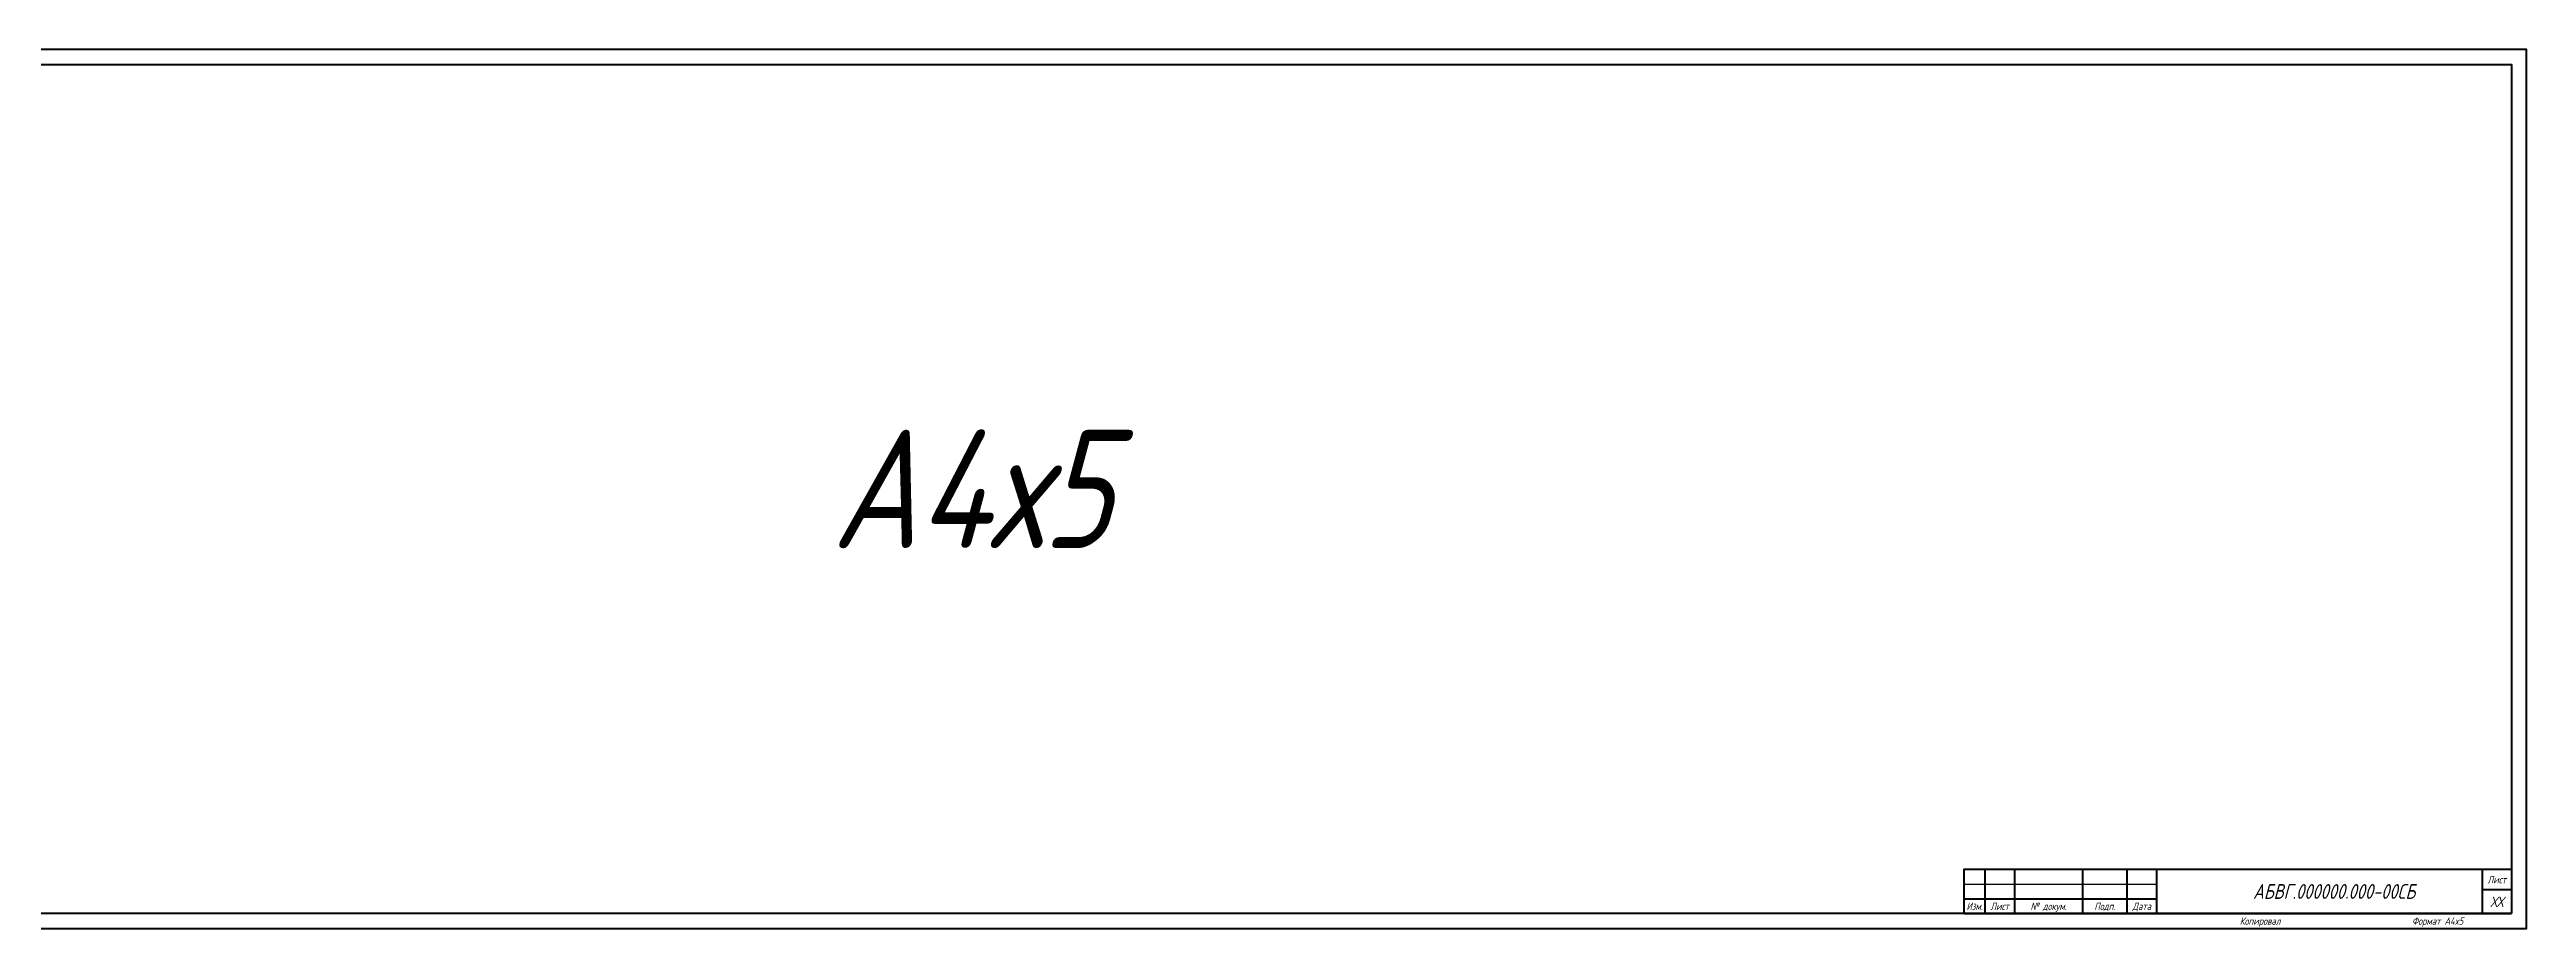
# Model space of a CAD drawing. Header units: inches. Extents: x 0 to 5320, y -3514 to 0.
# Drawn here: x 1265 to 2102, y -2376 to -2079 of the extents above; entities that cross this region are included whole.
import ezdxf

# ---------------------------------------------------------------- set-up
doc = ezdxf.new("R2010")
doc.units = ezdxf.units.IN
doc.header["$MEASUREMENT"] = 0
doc.layers.get('Defpoints').update_dxf_attribs({"color": 30})
doc.styles.add('GOST_A_05.0', font='GOST_A.TTF', dxfattribs={"height": 5})
doc.styles.add('GOST_A_40.0', font='GOST_A.TTF', dxfattribs={"height": 40})
doc.styles.add('GOST_B_02.5', font='GOST_A.TTF', dxfattribs={"height": 2.5})
doc.styles.add('GOST_B_03.5', font='GOST_A.TTF', dxfattribs={"height": 3.5})

msp = doc.modelspace()

# ---------------------------------------------------------------- linework, layer by layer
at = {"lineweight": 50}
for p, q in [((1919, -2356), (1919, -2371)), ((1929, -2356), (1929, -2371)), ((1952, -2356), (1952, -2371)), ((1967, -2356), (1967, -2371)), ((1977, -2356), (2097, -2356)), ((1977, -2356), (1977, -2371)), ((2087, -2356), (2087, -2371)), ((1912, -2366), (1977, -2366)), ((2097, -2363), (2087, -2363)), ((1912, -2371), (1977, -2371)), ((1977, -2371), (2097, -2371))]:
    msp.add_line(p, q, dxfattribs=at)
at = {"lineweight": 25}
msp.add_line((1912, -2361), (1977, -2361), dxfattribs=at)
at = {"lineweight": 50}
for points in [[(2097, -2371), (1071, -2371), (1071, -2084), (2097, -2084)], [(2097, -2371), (1912, -2371), (1912, -2356), (2097, -2356)]]:
    msp.add_lwpolyline(points, close=True, dxfattribs=at)
at = {"layer": 'Defpoints', "lineweight": 50}
msp.add_lwpolyline([(1051, -2376), (2102, -2376), (2102, -2079), (1051, -2079)], close=True, dxfattribs=at)

# ---------------------------------------------------------------- texts
at = {"lineweight": 13, "char_height": 2.5, "style": 'GOST_B_02.5'}
for s, insert, width, attachment_point in [('{\\fGOST type A|b0|i1|c204|p34;Лист}', (2092, -2359.5), 10, 5), ('{\\fGOST type A|b0|i1|c204|p34;Изм.}', (1915.5, -2367.25), 7, 2), ('{\\fGOST type A|b0|i1|c204|p34;Лист}', (1924, -2367.25), 10, 2), ('{\\fGOST type A|b0|i1|c204|p34;№ докум.}', (1940.5, -2367.25), 23, 2), ('{\\fGOST type A|b0|i1|c204|p34;Подп.}', (1959.5, -2367.25), 15, 2), ('{\\fGOST type A|b0|i1|c204|p34;Дата}', (1972, -2367.25), 10, 2), ('{\\fGOST type A|b0|i1|c204|p34;Копировал}', (2012, -2372.25), 70, 2), ('{\\fGOST type A|b0|i1|c204|p34;Формат А4x5}', (2072, -2372.25), 50, 2)]:
    msp.add_mtext(s, dxfattribs=dict(at, insert=insert, width=width, attachment_point=attachment_point))
at = {"color": 1, "lineweight": 13, "attachment_point": 5}
for s, insert, char_height, width, style in [('{\\fGOST type A|b0|i1|c204|p34;АБВГ.000000.000-00СБ}', (2037, -2363.5), 5, 120, 'GOST_A_05.0'), ('{\\fGOST type A|b0|i1|c204|p34;ХХ}', (2092, -2367), 3.5, 10, 'GOST_B_03.5')]:
    msp.add_mtext(s, dxfattribs=dict(at, insert=insert, char_height=char_height, width=width, style=style))
at = {"layer": 'Defpoints', "lineweight": 13, "insert": (1576.5, -2227.5), "char_height": 40, "width": 1051, "attachment_point": 5, "style": 'GOST_A_40.0'}
msp.add_mtext('{\\fGOST type A|b0|i1|c204|p34;A4х5}', dxfattribs=at)

doc.saveas('drawing.dxf')
